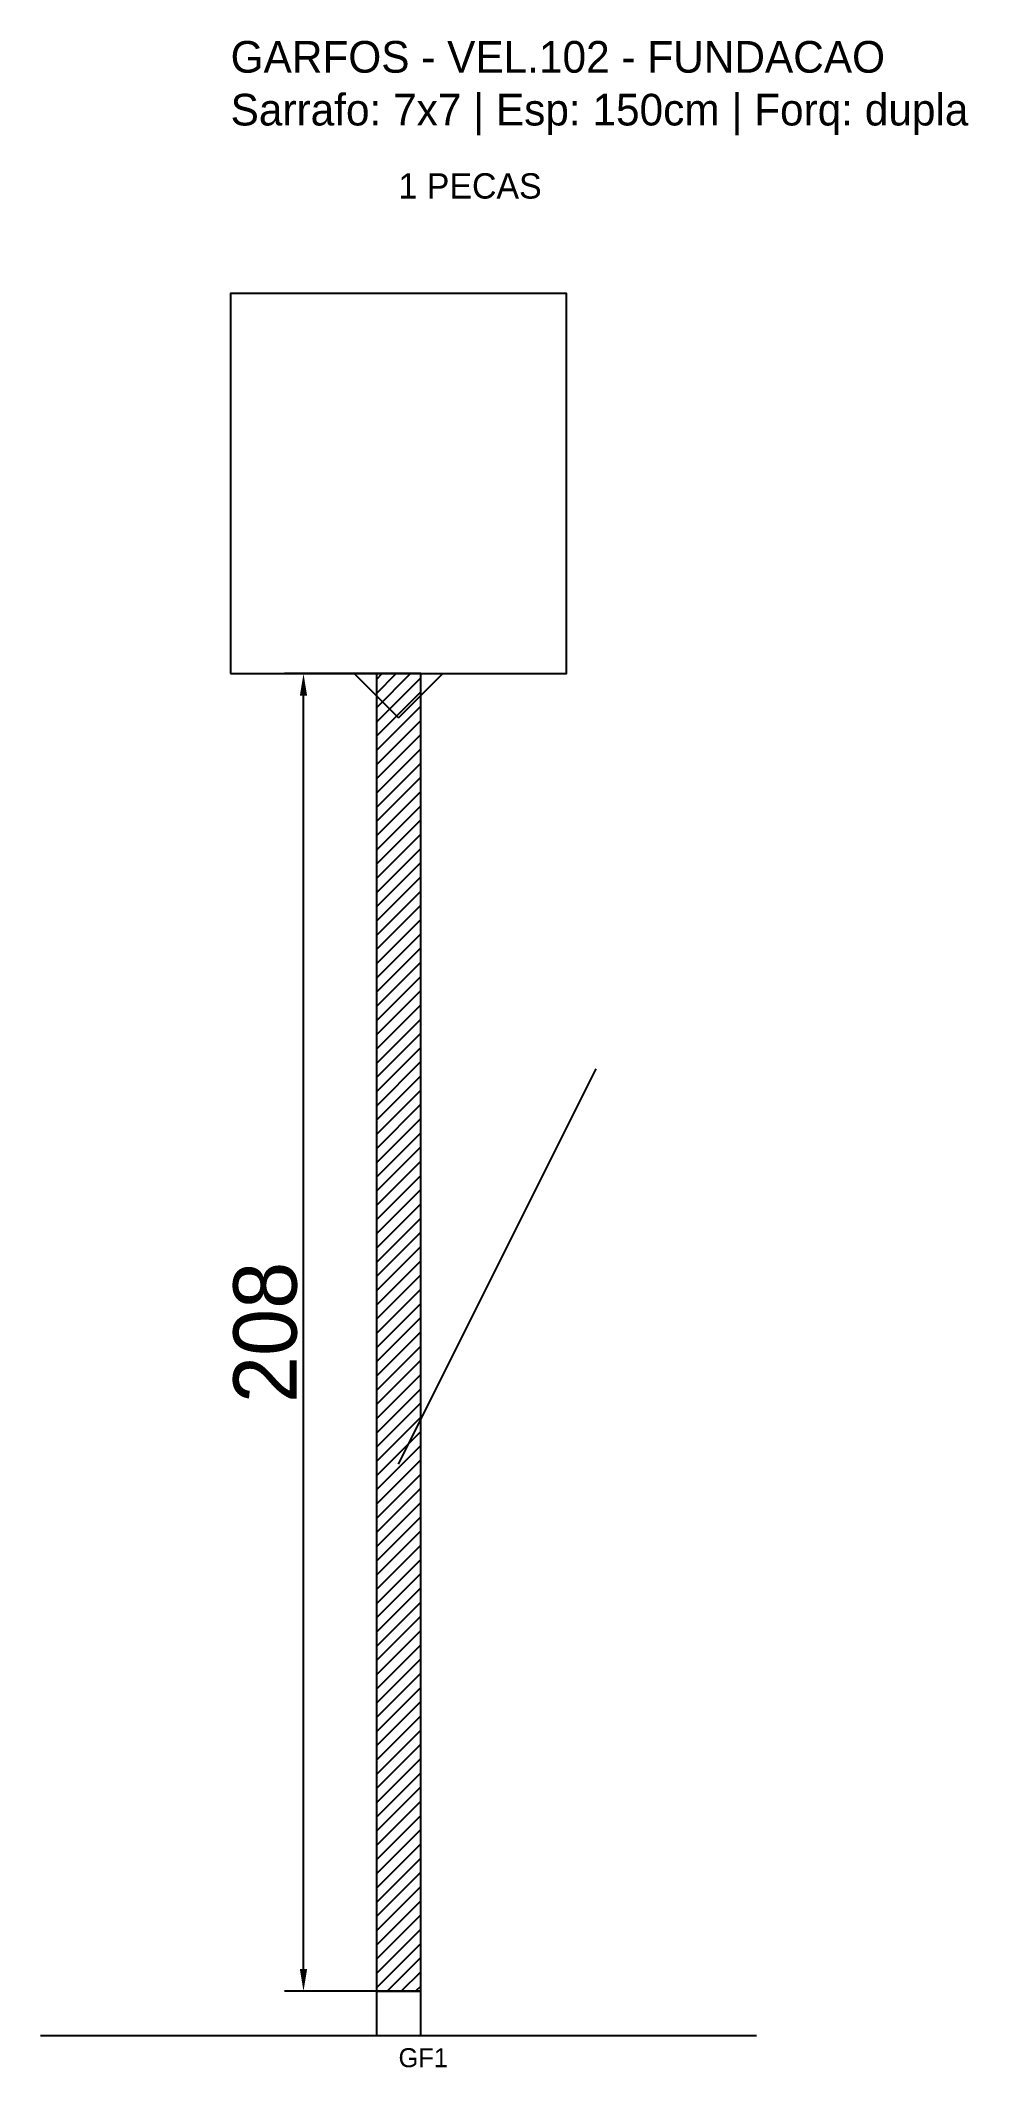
# Model space of a CAD drawing. Header units: metres. Extents: x -30 to 116, y -12 to 308.
import ezdxf

# ---------------------------------------------------------------- set-up
doc = ezdxf.new("R2010")
doc.units = ezdxf.units.M
for name, color, linetype in [('BARRA_ANCORAGEM', 1, 'Continuous'), ('COTA', 241, 'Continuous'), ('GARFOS OK', 3, 'Continuous'), ('NOME DA VIGA', 6, 'Continuous'), ('SARR_7x7', 40, 'Continuous'), ('VIGAS', 3, 'Continuous')]:
    doc.layers.add(name, color=color, linetype=linetype)
doc.dimstyles.new('EZ DXF', dxfattribs={"dimtxt": 10, "dimasz": 3.5, "dimexe": 3, "dimexo": 1.5, "dimgap": 1, "dimtad": 1, "dimdec": 1, "dimdsep": 46, "dimcen": 2.5, "dimazin": 3, "dimtfac": 1, "dimtmove": 0, "dimatfit": 3})

msp = doc.modelspace()

# ---------------------------------------------------------------- hatches: boundary and pattern name
at = {"layer": 'COTA'}
h = msp.add_hatch(dxfattribs=at)
h.set_pattern_fill('ANSI31', scale=0.5)
h.paths.add_polyline_path([(23, 0), (30, 0), (30, 208), (23, 208)])

# ---------------------------------------------------------------- linework, layer by layer
at = {"layer": 'BARRA_ANCORAGEM'}
msp.add_line((26.5, 83.2), (57.7, 145.6), dxfattribs=at)
at = {"layer": 'GARFOS OK'}
for p, q in [((26.5, 201), (19.5, 208)), ((19.5, 208), (33.5, 208)), ((26.5, 201), (33.5, 208))]:
    msp.add_line(p, q, dxfattribs=at)
at = {"layer": 'GARFOS OK', "linetype": 'CONTINUOUS'}
msp.add_line((-30, -7), (83, -7), dxfattribs=at)
at = {"layer": 'GARFOS OK'}
msp.add_lwpolyline([(23, 0), (30, 0), (30, 208), (23, 208), (23, 0)], dxfattribs=at)
at = {"layer": 'SARR_7x7'}
msp.add_lwpolyline([(23, -7), (30, -7), (30, 0), (23, 0), (23, -7)], dxfattribs=at)
at = {"layer": 'VIGAS'}
msp.add_lwpolyline([(0, 208), (53, 208), (53, 268), (0, 268), (0, 208)], dxfattribs=at)

# ---------------------------------------------------------------- texts
at = {"layer": 'NOME DA VIGA'}
for s, height, p in [('1 PECAS', 4, (26.5, 283)), ('GF1', 3, (26.5, -12))]:
    msp.add_text(s, height=height, dxfattribs=at).set_placement(p)
at = {"layer": 'NOME DA VIGA', "insert": (0, 293), "char_height": 5, "attachment_point": 7}
msp.add_mtext('GARFOS - VEL.102 - FUNDACAO\\PSarrafo: 7x7 | Esp: 150cm | Forq: dupla', dxfattribs=at)

# ---------------------------------------------------------------- dimensions: what is measured, and where the dimension line sits
at = {"layer": 'COTA'}
msp.add_linear_dim(base=(11.5, 0), p1=(26.5, 0), p2=(26.5, 208), angle=90, dimstyle='EZ DXF', dxfattribs=at).render()

doc.saveas('drawing.dxf')
